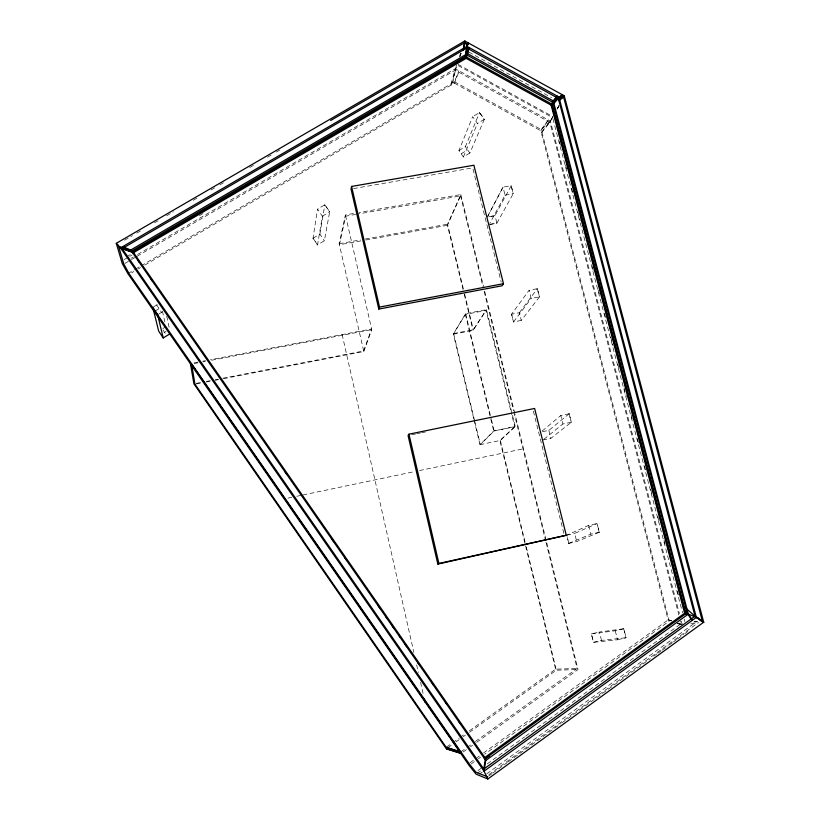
<?xml version="1.0" encoding="UTF-8"?>
<svg xmlns="http://www.w3.org/2000/svg" width="820" height="820" viewBox="0 0 820 820"><rect width="100%" height="100%" fill="white"/><g stroke="black" fill="none" stroke-linecap="round" stroke-linejoin="round"><path stroke-width="0.61" stroke-dasharray="4.1 3.07" d="M317.535 244.934L313.014 238.282L317.545 209.09L322.362 216.213L317.535 244.934L324.371 240.731L329.671 211.796L324.843 204.733L317.565 209.172M319.872 234.161L324.843 204.733M452.835 82.758L456.473 65.098M223.727 378.635L363.803 351.513L339.142 243.724L345.394 214.942L354.168 213.395M451.195 83.732L455.233 68.716L550.353 121.114L679.421 613.708M451.133 85.106L456.812 65.385M459.384 56.682L460.635 53.054M460.122 55.811L460.942 53.423M459.999 56.826L461.209 53.31M363.803 351.513L371.778 329.619L345.394 214.942M141.122 265.823L454.485 81.795L458.872 70.725M144.833 265.075L454.413 83.179L458.79 72.17M469.87 153.012L463.382 157.01L458.954 150.521L472.679 116.614L477.435 123.482L484.343 119.3L479.556 112.514L472.668 116.706M458.892 150.593L465.401 146.647L479.556 112.514M463.382 157.01L477.465 123.42M484.343 119.3L469.86 153.104L465.401 146.647M463.341 288.773L447.597 224.208L460.83 194.545L359.191 212.503M463.074 289.583L447.412 225.315L460.563 195.867L356.936 214.194M487.879 215.947L503.039 187.093L505.028 195.129L489.765 223.491M490.278 224.383L496.879 223.194L495.024 215.629L487.357 217.003L503.019 187.185L511.219 185.648L494.993 215.67L488.392 216.859M541.856 131.764L550.353 121.114L552.772 116.717M556.975 109.05L558.809 105.698M552.239 117.957L549.841 122.334L541.384 132.922M557.641 108.117L558.84 105.923M557.303 109.039L559.65 104.755M496.879 223.194L513.248 193.623L511.219 185.648M474.708 421.162L453.593 333.566L465.637 313.65L486.475 309.663L512.192 414.09M473.724 418.61L453.378 334.17L465.35 314.398L486.086 310.431L511.065 411.855M453.593 333.566L473.324 329.742L486.475 309.663M453.378 334.17L473.017 330.368L486.086 310.431M548.252 119.956L541.292 129.611L669.274 621.088L484.661 754.236M671.652 620.955L668.146 619.92L540.821 130.78L547.75 121.175M521.294 320.394L513.484 321.973L511.557 314.234L529.125 290.229L531.165 298.48L539.488 296.861L537.397 288.66L529.105 290.311M519.337 312.738L537.397 288.66M513.484 321.973L531.196 298.449M539.488 296.861L521.274 320.466L519.367 312.707L511.557 314.234M474.021 419.85L480.007 444.686L493.722 431.033L514.714 426.697L511.362 413.095M512.5 415.33L515.257 426.513L494.163 430.879L480.356 444.604L475.005 422.392M550.353 121.114L541.292 129.611L454.485 81.795M514.714 426.697L499.882 440.555L525.251 544.624M480.007 444.686L500.323 440.453L515.257 426.513M569.182 413.741L560.767 415.525L541.026 431.986L548.867 430.356L569.182 413.741L571.345 422.228L550.835 438.351L543.014 439.93M543.906 439.233L562.951 423.971M488.822 774.695L697.963 622.903M488.617 776.099L491.733 773.834M492.748 773.096L507.283 762.549M508.236 761.862L560.88 723.63M561.915 722.881L650.362 658.675M653.796 656.174L656.902 653.929M657.927 653.181L661.022 650.926M662.058 650.178L668.259 645.678M669.284 644.93L672.38 642.685M673.415 641.937L676.51 639.692M677.545 638.934L683.736 634.444M684.772 633.696L687.867 631.441M477.937 770.636L481.053 768.381M487.275 763.881L524.595 736.883M525.63 736.134L681.133 623.641L680.487 621.16M477.096 773.403L481.391 770.421M479.187 774.264L482.293 772.02M486.844 773.762L696.949 621.386L693.423 621.826M469.993 762.743L476.215 758.254M477.25 757.506L479.331 756.009M483.482 753.016L668.146 619.92M471.182 763.953L474.288 761.708M478.439 758.715L480.52 757.219M460.881 751.868L466.078 748.147M467.113 747.399L471.264 744.427M475.415 741.444L577.126 668.474L545.423 539.939M463.238 751.95L466.344 749.726M470.475 746.753L472.545 745.267M476.686 742.305L578.028 669.561L515.052 414.315M446.592 747.051L451.779 743.351M452.814 742.602L459.046 738.154M460.081 737.416L465.278 733.705M469.429 730.733L555.611 669.161L577.126 668.474M447.812 747.758L451.953 744.796M456.084 741.844L459.19 739.63M463.32 736.668L465.391 735.191M469.522 732.239L556.339 670.176L578.028 669.561M162.811 328.574L165.917 326.708M313.014 238.282L319.872 234.12L324.392 240.803M164.041 332.643L166.122 331.403M461.137 153.801L467.615 149.896M155.226 310.985L160.064 308.084M158.639 314.121L162.493 311.764M322.362 216.213L329.671 211.796M153.76 306.721L157.645 304.415M131.61 272.845L133.814 271.553M138.221 268.96L140.425 267.668M124.906 263.415L130.431 260.176M131.528 259.53L135.946 256.947M137.053 256.301L455.151 70.171L549.841 122.334L678.857 614.979M127.879 273.603L134.5 269.718M135.607 269.073L140.025 266.479M126.7 256.66L131.118 254.077M124.209 259.591L128.637 257.008M129.744 256.363L131.958 255.061M199.424 215.639L203.852 213.056M131.056 258.31L133.26 257.019M137.668 254.446L455.233 68.716M124.619 240.178L132.368 235.678M136.807 233.105L141.235 230.533M154.529 222.814L158.957 220.242M166.706 215.732L173.358 211.878M193.294 200.295L197.722 197.722M211.017 189.994L215.445 187.421M219.873 184.849L224.311 182.276M249.782 167.475L254.21 164.902M267.505 157.184L271.933 154.611M276.371 152.038L280.799 149.465M568.824 543.342L566.784 535.163L588.565 525.435L597.083 523.519L599.307 532.272L576.757 541.569L568.762 543.383L567.297 537.52M568.762 543.383L590.81 534.158L599.307 532.272M601.511 640.43L599.399 632.005L623.825 628.766L626.111 637.765L601.542 640.399L593.465 642.326L591.353 633.891L599.441 632.025M617.48 639.764L626.111 637.765M591.353 633.891L615.256 630.775L623.825 628.766M566.784 535.163L574.717 533.41M287.963 498.119L291.715 497.33M296.727 496.274L301.739 495.229M303 494.962L414.53 471.602M419.543 470.557L523.549 448.765M571.345 422.228L562.909 423.991L560.798 415.463M411.824 434.743L415.576 433.975M416.827 433.718L420.568 432.95M421.818 432.693L425.57 431.925M196.431 383.34L201.464 382.366M206.486 381.392L210.258 380.664M215.281 379.691L217.802 379.199M222.825 378.225L363.598 350.981L371.593 328.943L210.566 359.703M196.205 383.965L201.207 382.991M206.22 382.028L209.971 381.3M214.973 380.336L218.725 379.609M194.207 362.829L197.989 362.112M203.022 361.148L205.533 360.667M194.073 363.588L197.825 362.87M202.827 361.917L205.338 361.435M211.591 360.236L371.778 329.619M339.142 243.724L360.328 239.911M365.32 239.02L447.597 224.208M360.8 240.916L339.459 244.76L345.702 216.183L355.685 214.42M365.822 240.014L447.412 225.315M489.222 224.495L496.899 223.112M505.028 195.129L513.248 193.623M353.533 188.579L472.73 167.885M693.597 622.062L701.079 621.109M690.87 623.784L698.671 622.821M668.105 619.766L671.662 620.822M678.673 623.036L681.01 623.723M677.515 623.538L682.22 624.932M468.937 52.121L551.583 97.652M458.052 64.38L552.834 116.594M458.267 65.641L552.598 117.608M454.413 83.179L540.821 130.78M479.505 112.627L484.271 119.392M324.822 204.846L329.619 211.867M313.055 238.22L317.555 244.842M156.671 304.989L161.53 312.348M162.944 329.865L165.537 333.812M559.342 141.368L560.644 146.319M565.513 164.892L566.815 169.853M571.694 188.426L572.995 193.376M577.874 211.96L580.15 220.631M592.173 266.449L593.475 271.41M598.354 289.983L599.656 294.933M604.535 313.517L605.836 318.467M610.705 337.04L612.991 345.712M617.86 364.295L619.161 369.246M624.04 387.819L626.316 396.49M631.195 415.063L632.497 420.024M637.376 438.597L638.667 443.548M644.52 465.842L645.822 470.803M650.701 489.376L652.002 494.327M657.855 516.62L659.157 521.582M664.036 540.154L665.327 545.105M677.361 590.933L678.663 595.884M552.926 118.849L682.609 612.97M684.239 619.161L684.884 621.642M681.358 621.13L682.332 624.84M511.167 185.75L513.177 193.684M537.336 288.742L539.406 296.912M569.111 413.813L571.263 422.259M599.215 532.272L597.011 523.57L574.676 533.41L576.737 541.61M623.743 628.807L626.019 637.755M588.596 525.394L590.81 534.158M615.256 630.775L617.532 639.784L593.465 642.326L591.435 633.901M548.867 430.356L550.835 438.351M511.618 314.193L513.545 321.891M473.037 169.125L501.194 282.049M533.379 411.138L563.904 533.574M460.83 194.545L483.503 286.426M484.722 291.397L514.745 413.075M460.563 195.867L482.929 286.549M484.159 291.51L513.566 410.758M513.873 411.999L545.126 538.699M464.55 293.734L473.324 329.742M500.323 440.453L525.077 541.948M526.276 546.899L556.339 670.176M464.284 294.523L473.017 330.368M525.558 545.864L555.611 669.161M465.637 313.65L491.159 418.538M491.457 419.768L494.163 430.879M465.35 314.398L493.722 431.033M342.145 334.57L413.854 652.443M416.662 664.907L418.354 672.39M420.598 682.353L423.13 693.576M162.432 311.087L164.84 321.901M166.737 316.233L169.402 328.635M681.092 624.532L677.545 623.477L681.143 624.491"/><path stroke-width="1.23" d="M120.478 246.789L122.149 248.624L466.805 47.98L558.317 98.4L695.001 616.168L483.79 769.068L485.481 758.418L132.286 250.725L122.733 246.615M116.296 243.325L120.489 247.917L130.677 250.038L485.737 760.489L484.036 771.189L487.849 779L703.703 622.195L564.242 95.786L464.796 41L116.296 243.325L122.231 263.466L127.879 273.603L469.112 765.449L476.061 774.152L487.849 779M465.606 54.673L466.939 46.34L468.609 43.101M465.483 56.272L466.805 47.98M463.464 48.359L464.796 41L466.939 46.34L467.431 53.607L553.254 100.891L688.318 614.108L692.439 620.227M463.341 49.999L464.673 42.66L468.005 44.495M351.575 186.437L351.021 189.02L378.799 309.058L502.117 285.77L503.48 283.699L473.909 165.23L351.575 186.437L379.516 307.069L378.799 309.058M468.958 47.457L467.431 53.607L130.677 250.038M468.814 49.097L466.17 58.363L132.891 253.031M132.286 250.725L467.297 55.217L552.701 102.264L687.016 612.889L485.481 758.418L484.128 757.977L684.628 613.247L551.143 105.175L553.254 100.891L557.067 95.991M408.965 434.18L408.073 435.512L437.839 564.088L566.271 535.265L534.62 408.452L408.965 434.18L438.905 563.453L437.839 564.088M552.701 102.264L556.493 97.395M553.746 102.766L562.038 94.577M553.192 104.13L558.317 98.4M553.5 101.823L558.902 97.006L564.242 95.786L559.496 99.281M559.096 97.795L561.444 95.971L563.637 97.18L702.32 620.945L694.96 616.005M460.461 752.186L460.881 751.868L446.193 747.348L194.955 384.211L191.562 364.07L460.461 752.186L446.193 747.348M446.387 748.793L461.168 753.436L446.387 748.793L193.92 383.821L190.435 363.547M558.912 100.665L563.637 97.18M685.756 608.091L696.344 617.399L484.036 771.189L120.489 247.917L466.939 46.34L558.902 97.006L696.344 617.399L703.57 622.288M485.46 758.92L489.612 755.927M485.737 760.489L688.318 614.108L696.344 617.399M157.676 314.695L152.797 307.295L158.66 331.065L163.211 337.973L170.427 333.535M132.737 251.781L466.324 57.021L551.501 103.945L685.643 614.354M330.644 120.509L464.673 42.66M438.905 563.453L566.271 535.265M379.516 307.069L503.48 283.699M684.628 613.247L687.016 612.889L691.116 618.977M120.489 247.917L132.082 252.047M133.68 252.734L122.149 248.624L483.79 769.068M487.582 776.847L475.866 772.132L468.958 763.492L129.406 274.136L123.799 264.06L118.316 245.221M466.17 58.363L551.143 105.175M696.303 617.234L703.703 622.195M696.323 617.316L703.632 622.247M695.001 616.168L702.197 621.037M138.006 260.381L139.462 262.472M151.147 279.271L152.612 281.373M284.776 471.387L286.969 474.534M331.516 538.566L333.699 541.723M344.656 557.467L346.85 560.614M378.245 605.755L380.439 608.901M385.543 616.25L387.009 618.352M391.386 624.655L393.579 627.802M398.694 635.151L400.15 637.253M404.537 643.546L406.72 646.693M417.677 662.447L419.871 665.594M432.283 683.439L433.739 685.54M445.424 702.34L446.89 704.431M458.564 721.231L460.03 723.332M551.696 103.822L685.909 614.457M157.645 314.665L163.211 337.973M424.258 698.558L425.098 702.299"/></g></svg>
